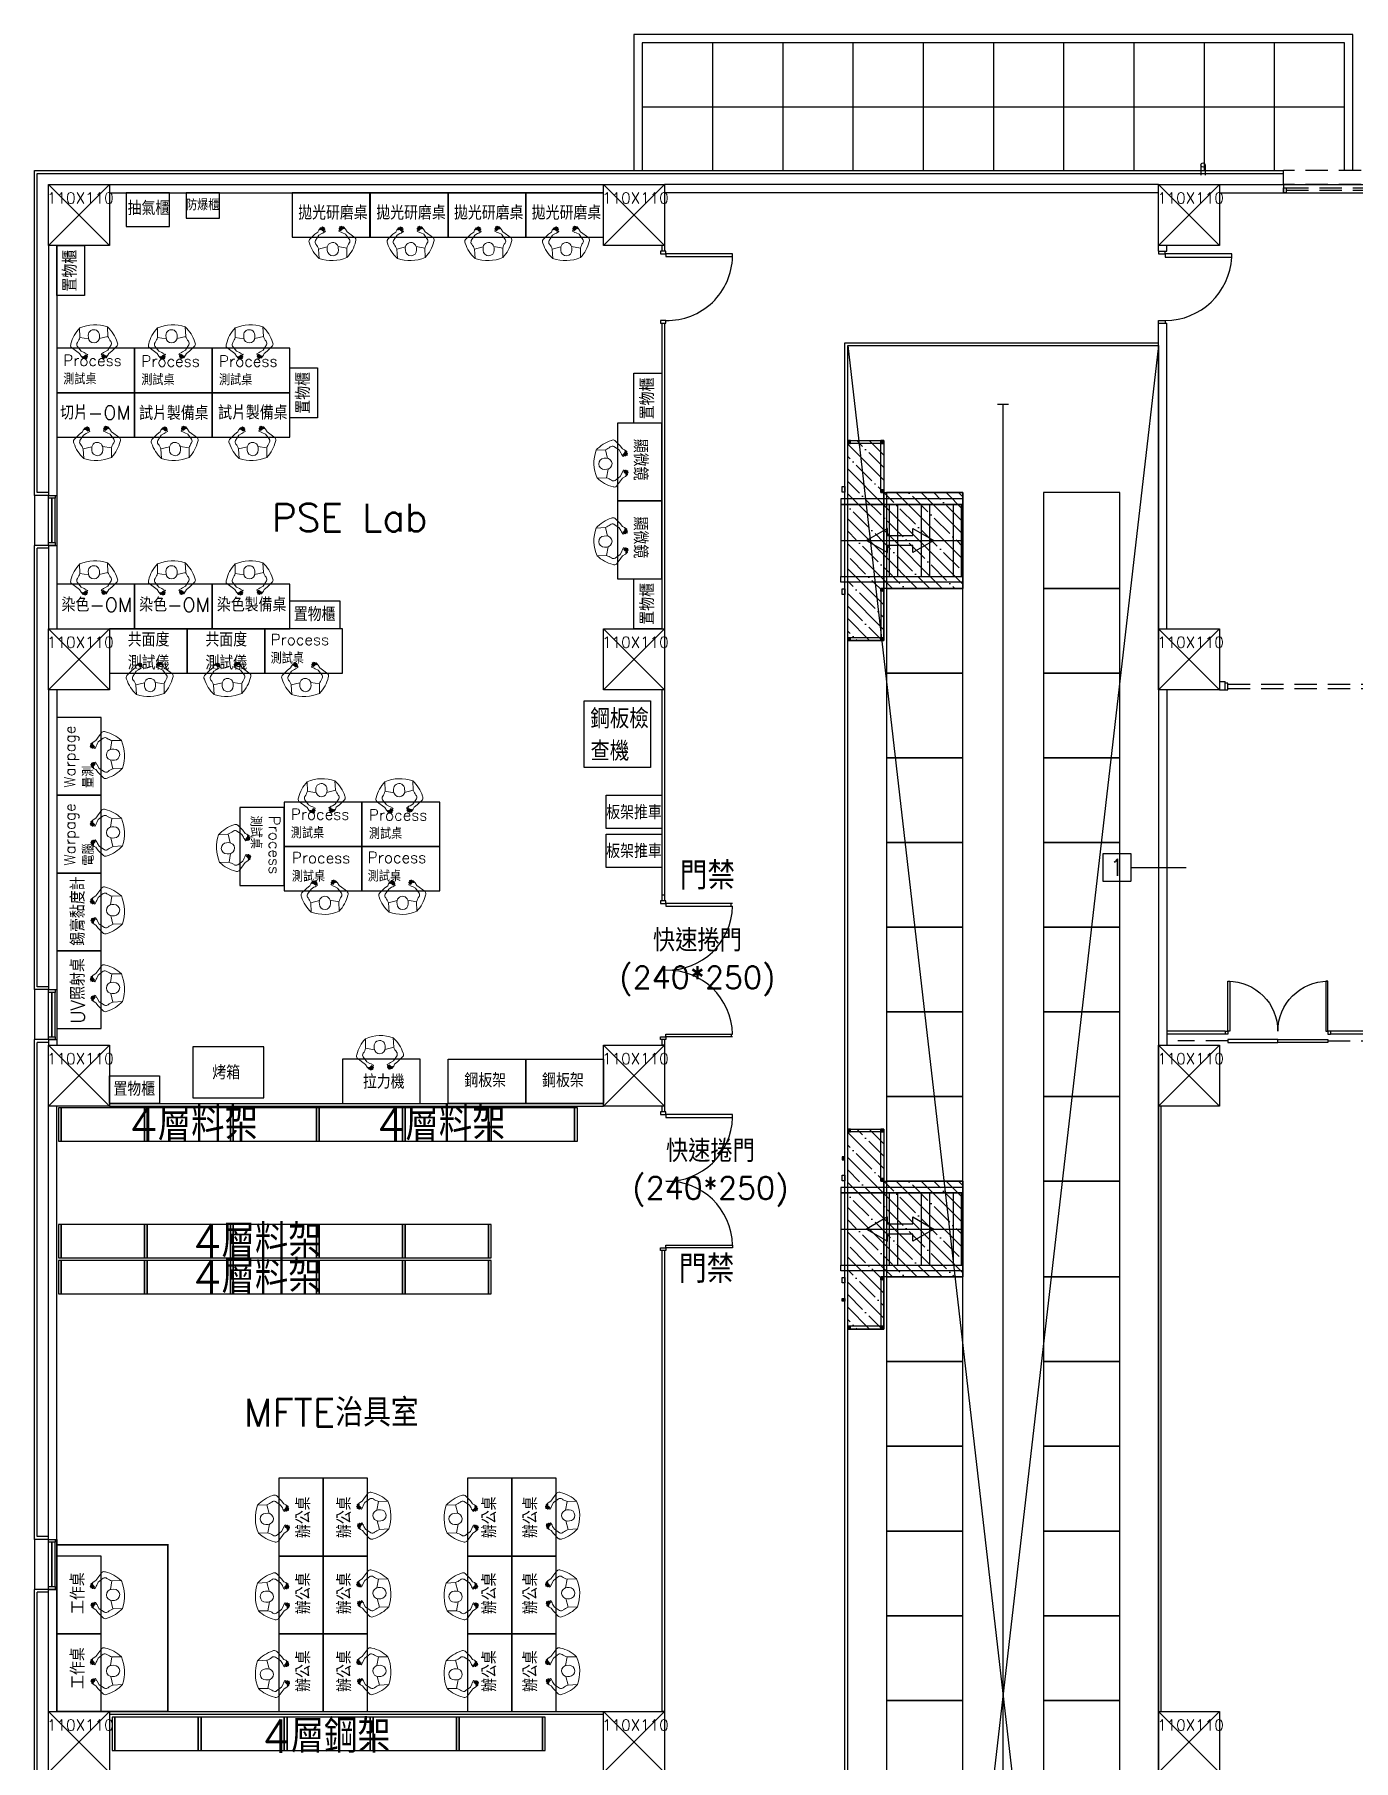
# Model space of a CAD drawing. Extents: x -80 to 56020, y 18240 to 42185.
# Drawn here: x -80 to 2296, y 24367 to 27475 of the extents above; entities that cross this region are included whole.
import ezdxf
from ezdxf.enums import TextEntityAlignment as Align

# ---------------------------------------------------------------- set-up
doc = ezdxf.new("R2010")
doc.units = 0
doc.header["$LTSCALE"] = 200
for name, pattern in [('CENTER', [50.8, 31.75, -6.35, 6.35, -6.35]), ('DASHED', [0.75, 0.5, -0.25]), ('HIDDEN', [0.3, 0.2, -0.1]), ('XFAB-L20$0$HIDDEN', [0.3, 0.2, -0.1])]:
    doc.linetypes.add(name, pattern=pattern)
doc.layers.add('2', color=2, linetype='Continuous', lineweight=9)
for name, color, linetype in [('Murata', 7, 'Continuous'), ('XFAB-L20$0$4', 4, 'Continuous'), ('XFAB-L20$0$8', 8, 'Continuous'), ('XFAB-L20$0$BEAM', 5, 'Continuous'), ('XFAB-L20$0$COL', 1, 'Continuous'), ('XFAB-L20$0$DOR', 4, 'Continuous'), ('XFAB-L20$0$DRAIN', 4, 'Continuous'), ('XFAB-L20$0$HID', 5, 'XFAB-L20$0$HIDDEN'), ('XFAB-L20$0$OPEN', 8, 'Continuous'), ('XFAB-L20$0$RM-MARK-INT', 12, 'Continuous'), ('XFAB-L20$0$WALL-C', 6, 'Continuous'), ('XFAB-L20$0$WALL-CR', 5, 'XFAB-L20$0$HIDDEN'), ('XFAB-L20$0$WALL-P', 3, 'Continuous'), ('XFAB-L20$0$WIN', 12, 'Continuous'), ('XFAB-L20$0$WIN-S', 4, 'Continuous'), ('XFAB-L20$0$防火時效', 15, 'Continuous'), ('緯穎新設隔間', 151, 'Continuous'), ('緯穎生產設備', 7, 'Continuous')]:
    doc.layers.add(name, color=color, linetype=linetype)
doc.styles.add('C1', font='SIMPLEX.shx', dxfattribs={"bigfont": 'CHINESET.shx'})
doc.styles.add('DIM', font='simplex.shx', dxfattribs={"bigfont": 'chineset.shx'})
doc.styles.add('XFAB-L20$0$CHINA', font='simplex.shx', dxfattribs={"width": 0.75, "bigfont": 'chineset.shx'})
doc.styles.add('XFAB-L20$0$Standard', font='txt.shx', dxfattribs={"bigfont": 'chineset.shx'})
pattern_1 = [(315, (-9016.592, 116586.732), (22.45064, 22.45064), []), (315, (-9016.592, 116564.28), (22.45064, 22.45064), [39.6875, -7.9375, 0, -7.9375])]
pattern_2 = [(315, (-9016.592, 117826.732), (22.45064, 22.45064), []), (315, (-9016.592, 117804.28), (22.45064, 22.45064), [39.6875, -7.9375, 0, -7.9375])]

# ---------------------------------------------------------------- blocks, each defined once
blk = doc.blocks.new('XFAB-L20$0$C-110x110')
at = {"layer": 'Defpoints'}
for p, q in [((55, -55), (-55, 55)), ((-55, -55), (55, 55))]:
    blk.add_line(p, q, dxfattribs=at)
at = {"layer": 'XFAB-L20$0$COL'}
blk.add_lwpolyline([(-55, 55), (55, 55), (55, -55), (-55, -55)], close=True, dxfattribs=at)
at = {"layer": 'Defpoints', "style": 'XFAB-L20$0$CHINA'}
blk.add_text('110X110', height=20, dxfattribs=at).set_placement((-57.4, 30.5), align=Align.MIDDLE_LEFT)
blk = doc.blocks.new('XFAB-L20$0$door-2')
at = {"layer": 'XFAB-L20$0$DOR'}
for points in [[(0, 0.5), (0.02, 0.5), (0.02, 0), (0, 0)], [(1, 0.5), (0.98, 0.5), (0.98, 0), (1, 0)]]:
    blk.add_lwpolyline(points, close=True, dxfattribs=at)
for centre, start, end in [((0, 0), 0, 90), ((1, 0), 90, 180)]:
    blk.add_arc(centre, 0.5, start, end, dxfattribs=at)
blk = doc.blocks.new('XFAB-L20$0$DOORD1')
for p, q in [((0.05, 1), (0, 1)), ((0, 1), (0, 0)), ((0.05, 0), (0.05, 1)), ((0, 0), (0.05, 0))]:
    blk.add_line(p, q)
at = {"color": 0}
blk.add_arc((-0.002, -0.001), 1.002, 0.0519, 87.0105, dxfattribs=at)
blk = doc.blocks.new('XFAB-L20$0$wall type-right')
at = {"layer": 'XFAB-L20$0$RM-MARK-INT'}
blk.add_line((-800, 0), (200, 0), dxfattribs=at)
blk.add_lwpolyline([(-1300, -247.5), (-1300, 247.5, -0.4142136), (-1297.5, 250), (-802.5, 250, -0.4142136), (-800, 247.5), (-800, -247.5, -0.4142136), (-802.5, -250), (-1297.5, -250, -0.4142136)], format="xyb", close=True, dxfattribs=at)
at = {"layer": 'XFAB-L20$0$RM-MARK-INT', "color": 6, "style": 'XFAB-L20$0$Standard', "text_generation_flag": 6}
blk.add_attdef('WALL-TYP', text='', height=300, rotation=180, dxfattribs=at).set_placement((-1050, 0), align=Align.MIDDLE_CENTER)
blk = doc.blocks.new('A$C79E06D5E')
at = {"layer": 'Murata', "color": 2}
for p, q in [((0, 2200), (0, 2000)), ((41675, 2100), (0, 2100))]:
    blk.add_line(p, q, dxfattribs=at)
at = {"layer": 'Murata', "color": 3}
for points in [[(1587, 2825), (3312, 2825), (3312, 4200), (1587, 4200)], [(3312, 2825), (4837, 2825), (4837, 4200), (3312, 4200)], [(4837, 2825), (6362, 2825), (6362, 4200), (4837, 4200)], [(6362, 2825), (7887, 2825), (7887, 4200), (6362, 4200)], [(7887, 2825), (9412, 2825), (9412, 4200), (7887, 4200)], [(9412, 2825), (10937, 2825), (10937, 4200), (9412, 4200)], [(10937, 2825), (12462, 2825), (12462, 4200), (10937, 4200)], [(12462, 2825), (13987, 2825), (13987, 4200), (12462, 4200)], [(13987, 2825), (15712, 2825), (15712, 4200), (13987, 4200)], [(15712, 2825), (17237, 2825), (17237, 4200), (15712, 4200)], [(17237, 2825), (18762, 2825), (18762, 4200), (17237, 4200)], [(18762, 2825), (20287, 2825), (20287, 4200), (18762, 4200)], [(20287, 2825), (21812, 2825), (21812, 4200), (20287, 4200)], [(21812, 2825), (23337, 2825), (23337, 4200), (21812, 4200)], [(23337, 2825), (24862, 2825), (24862, 4200), (23337, 4200)], [(1587, 0), (3312, 0), (3312, 1375), (1587, 1375)], [(3312, 0), (4837, 0), (4837, 1375), (3312, 1375)], [(4837, 0), (6362, 0), (6362, 1375), (4837, 1375)], [(6362, 0), (7887, 0), (7887, 1375), (6362, 1375)], [(7887, 0), (9412, 0), (9412, 1375), (7887, 1375)], [(9412, 0), (10937, 0), (10937, 1375), (9412, 1375)], [(10937, 0), (12462, 0), (12462, 1375), (10937, 1375)], [(12462, 0), (13987, 0), (13987, 1375), (12462, 1375)], [(13987, 0), (15712, 0), (15712, 1375), (13987, 1375)], [(15712, 0), (17237, 0), (17237, 1375), (15712, 1375)], [(17237, 0), (18762, 0), (18762, 1375), (17237, 1375)], [(18762, 0), (20287, 0), (20287, 1375), (18762, 1375)], [(20287, 0), (21812, 0), (21812, 1375), (20287, 1375)], [(21812, 0), (23337, 0), (23337, 1375), (21812, 1375)], [(23337, 0), (24862, 0), (24862, 1375), (23337, 1375)]]:
    blk.add_lwpolyline(points, close=True, dxfattribs=at)
blk = doc.blocks.new('A$C1EC04028')
at = {"layer": 'Murata'}
for points in [[(378, 311), (378, 437), (0, 218), (378, 0), (378, 126)], [(837, 311), (837, 437), (1216, 218), (837, 0), (837, 126)], [(378, 311), (837, 311)], [(837, 126), (378, 126)]]:
    blk.add_lwpolyline(points, dxfattribs=at)
blk = doc.blocks.new('A$C6CDF6086')
at = {"layer": 'Murata', "linetype": 'DASHED', "ltscale": 0.005}
for p, q in [((0, 1150), (1300, 1150)), ((0, 725), (1300, 725)), ((0, 575), (1300, 575)), ((0, 150), (1300, 150))]:
    blk.add_line(p, q, dxfattribs=at)
at = {"layer": 'Murata', "color": 4}
blk.add_lwpolyline([(0, 0), (1300, 0), (1300, 1300), (0, 1300)], close=True, dxfattribs=at)
blk = doc.blocks.new('A$C1FCC78F7')
at = {"layer": 'Murata'}
for p, q in [((0, 50), (50, 0)), ((50, 50), (0, 0))]:
    blk.add_line(p, q, dxfattribs=at)
at = {"layer": 'Murata', "color": 4}
blk.add_lwpolyline([(0, 0), (50, 0), (50, 50), (0, 50)], close=True, dxfattribs=at)
blk = doc.blocks.new('A$C7219ca4d')
at = {"layer": '緯穎新設隔間'}
for p, q in [((0, 130), (0, 125)), ((10, 130), (0, 130)), ((0, 125), (10, 125)), ((2.5, 140), (2.5, 130)), ((7.5, 140), (2.5, 140)), ((7.5, 130), (2.5, 130)), ((7.5, 140), (7.5, 130)), ((10, 125), (10, 130)), ((10, 125), (10, 120)), ((130, 125), (10, 125)), ((130, 120), (130, 125)), ((10, 120), (130, 120)), ((0, 5), (0, 0)), ((10, 5), (0, 5)), ((0, 0), (10, 0)), ((7.5, 5), (2.5, 5)), ((10, 0), (10, 5))]:
    blk.add_line(p, q, dxfattribs=at)
blk.add_arc((12.5, 122.5), 117.5, 268.7811, 358.7811, dxfattribs=at)
blk = doc.blocks.new('MAN')
at = {"layer": '2', "color": 0}
for p, q in [((60840.9, -155370.2, 0), (60823.9, -155370.6, 0)), ((60844.3, -155385.9, 0), (60840.9, -155370.2, 0)), ((60856.4, -155365, 0), (60865.7, -155371.6, 0)), ((60858.6, -155354.4, 0), (60870, -155368.7, 0)), ((60865.7, -155371.6, 0), (60868.6, -155376.9, 0)), ((60869.4, -155379, 0), (60868.6, -155376.9, 0)), ((60871.9, -155383.1, 0), (60869.5, -155379, 0)), ((60870, -155368.7, 0), (60875, -155371.5, 0)), ((60876.1, -155382.8, 0), (60872.6, -155379.1, 0)), ((60873.9, -155377.6, 0), (60877.1, -155381.8, 0)), ((60878.4, -155381.8, 0), (60874, -155377.4, 0)), ((60875, -155371.5, 0), (60879.1, -155374.9, 0)), ((60879.3, -155379.1, 0), (60875.1, -155376.2, 0)), ((60875.1, -155376.2, 0), (60879.5, -155380.9, 0)), ((60875.9, -155374.1, 0), (60875.7, -155374.4, 0)), ((60875.7, -155374.4, 0), (60879.9, -155377.8, 0)), ((60879, -155375.5, 0), (60875.9, -155374.1, 0)), ((60879.8, -155379.2, 0), (60878.6, -155378.7, 0)), ((60879.1, -155374.9, 0), (60879.1, -155375.6, 0)), ((60879.1, -155375.6, 0), (60879.1, -155375.6, 0)), ((60880.4, -155378.8, 0), (60879.8, -155379.2, 0)), ((60879.9, -155377.5, 0), (60880.4, -155378.8, 0)), ((60837.9, -155385.6, 0), (60841.8, -155385.6, 0)), ((60837.9, -155405.6, 0), (60841.8, -155405.6, 0)), ((60844.3, -155405.3, 0), (60840.9, -155421, 0)), ((60871.9, -155408.1, 0), (60869.5, -155412.2, 0)), ((60872.3, -155383.2, 0), (60871.8, -155383.1, 0)), ((60872.3, -155408, 0), (60871.8, -155408.1, 0)), ((60873.6, -155382.6, 0), (60872.3, -155383.4, 0)), ((60873.6, -155408.6, 0), (60872.3, -155407.8, 0)), ((60872.5, -155379.5, 0), (60873.6, -155382.6, 0)), ((60872.5, -155411.8, 0), (60873.6, -155408.6, 0)), ((60876.1, -155408.4, 0), (60872.6, -155412.1, 0)), ((60873.9, -155413.6, 0), (60877.1, -155409.5, 0)), ((60878.4, -155409.4, 0), (60874, -155413.8, 0)), ((60876.9, -155382.7, 0), (60876.1, -155382.8, 0)), ((60876.9, -155408.5, 0), (60876.1, -155408.4, 0)), ((60877.1, -155381.8, 0), (60876.9, -155382.7, 0)), ((60877.1, -155409.5, 0), (60876.9, -155408.5, 0)), ((60879.4, -155381.6, 0), (60878.8, -155381.8, 0)), ((60879.4, -155409.6, 0), (60878.8, -155409.4, 0)), ((60879.5, -155380.9, 0), (60879.4, -155381.6, 0)), ((60879.5, -155410.3, 0), (60879.4, -155409.6, 0)), ((60840.9, -155421, 0), (60823.9, -155420.6, 0)), ((60856.4, -155426.2, 0), (60865.7, -155419.6, 0)), ((60858.6, -155436.8, 0), (60867.7, -155426.9, 0)), ((60865.7, -155419.6, 0), (60868.6, -155414.3, 0)), ((60871.6, -155421.3, 0), (60867.7, -155426.9, 0)), ((60869.4, -155412.2, 0), (60868.6, -155414.3, 0)), ((60871.6, -155421.3, 0), (60875, -155419.7, 0)), ((60875, -155419.7, 0), (60879.1, -155416.3, 0)), ((60875.1, -155415.1, 0), (60879.5, -155410.3, 0)), ((60879.3, -155412.1, 0), (60875.1, -155415.1, 0)), ((60875.7, -155416.8, 0), (60879.9, -155413.4, 0)), ((60875.9, -155417.1, 0), (60875.7, -155416.8, 0)), ((60879, -155415.7, 0), (60875.9, -155417.1, 0)), ((60879.8, -155412, 0), (60878.6, -155412.5, 0)), ((60879.1, -155415.7, 0), (60879.1, -155415.7, 0)), ((60879.1, -155416.3, 0), (60879.1, -155415.7, 0)), ((60880.4, -155412.4, 0), (60879.8, -155412, 0)), ((60879.9, -155413.7, 0), (60880.4, -155412.4, 0))]:
    blk.add_line(p, q, dxfattribs=at)
for centre, radius, start, end in [((60887.7, -155395.6, 0), 68.5, 158.5887, 201.4113), ((60868.2, -155413.2, 0), 61.4, 105.1858, 136.0975), ((60832.3, -155342.5, 0), 29, 287.1051, 307.0444), ((60853.6, -155370.3, 0), 6, 61.666, 128.6143), ((60854.9, -155359.2, 0), 6, 52.8107, 118.216), ((60837.9, -155395.6, 0), 10, 90, 270), ((60841.8, -155395.6, 0), 10, 270, 90), ((60868.2, -155378, 0), 61.4, 223.9025, 254.8142), ((60832.3, -155448.7, 0), 29, 52.9556, 72.8949), ((60853.6, -155420.9, 0), 6, 231.3857, 298.334), ((60854.9, -155432, 0), 6, 241.784, 307.1893)]:
    blk.add_arc(centre, radius, start, end, dxfattribs=at)

msp = doc.modelspace()

# ---------------------------------------------------------------- hatches: boundary and pattern name
at = {"layer": 'Murata'}
h = msp.add_hatch(dxfattribs=at)
h.set_pattern_fill('ANSI35', color=2, scale=5, angle=-90)
h.set_pattern_definition(pattern_2)
h.paths.add_polyline_path([(1450, 26743.75), (1450, 26383.75), (1385, 26383.75), (1385, 26743.75)])
h = msp.add_hatch(dxfattribs=at)
h.set_pattern_fill('ANSI35', color=2, scale=5, angle=-90)
h.set_pattern_definition(pattern_2)
h.paths.add_polyline_path([(1592.5, 26650), (1592.5, 26477.5), (1450, 26477.5), (1450, 26650)])
h = msp.add_hatch(dxfattribs=at)
h.set_pattern_fill('ANSI35', color=2, scale=5, angle=-90)
h.set_pattern_definition(pattern_1)
h.paths.add_polyline_path([(1450, 25503.75), (1450, 25143.75), (1385, 25143.75), (1385, 25503.75)])
h = msp.add_hatch(dxfattribs=at)
h.set_pattern_fill('ANSI35', color=2, scale=5, angle=-90)
h.set_pattern_definition(pattern_1)
h.paths.add_polyline_path([(1592.5, 25410), (1592.5, 25237.5), (1450, 25237.5), (1450, 25410)])

# ---------------------------------------------------------------- linework, layer by layer
at = {"color": 3}
for p, q in [((-40, 25024.75), (-40, 25233.002)), ((-40, 24455), (-40, 25024.75))]:
    msp.add_line(p, q, dxfattribs=at)
at = {"linetype": 'HIDDEN', "const_width": 3}
msp.add_lwpolyline([(-40, 24455), (-40, 24755), (160, 24755), (160, 24455)], close=True, dxfattribs=at)
msp.add_lwpolyline([(60, 24385.001), (65, 24385.001), (65, 24445.001), (60, 24445.001)], close=True)
at = {"layer": 'Murata', "color": 251, "linetype": 'CENTER', "ltscale": 0.1}
msp.add_line((1372.5, 26563.75), (1592.5, 26563.75), dxfattribs=at)
at = {"layer": 'Murata', "linetype": 'CENTER', "ltscale": 0.1}
msp.add_line((1372.5, 25323.75), (1592.5, 25323.75), dxfattribs=at)
at = {"layer": 'Murata', "color": 2}
for points in [[(1450, 26743.75), (1450, 26383.75), (1385, 26383.75), (1385, 26743.75)], [(1592.5, 26650), (1592.5, 26477.5), (1450, 26477.5), (1450, 26650)], [(1450, 25503.75), (1450, 25143.75), (1385, 25143.75), (1385, 25503.75)], [(1592.5, 25410), (1592.5, 25237.5), (1450, 25237.5), (1450, 25410)]]:
    msp.add_lwpolyline(points, close=True, dxfattribs=at)
at = {"layer": 'Murata', "color": 6}
for points in [[(1450, 26743.75), (1450, 26738.75), (1385, 26738.75), (1385, 26743.75)], [(1450, 26743.75), (1450, 26650), (1445, 26650), (1445, 26743.75)], [(1450, 26383.75), (1450, 26477.5), (1445, 26477.5), (1445, 26383.75)], [(1450, 26383.75), (1450, 26388.75), (1385, 26388.75), (1385, 26383.75)], [(1450, 25503.75), (1450, 25498.75), (1385, 25498.75), (1385, 25503.75)], [(1450, 25503.75), (1450, 25410), (1445, 25410), (1445, 25503.75)], [(1450, 25143.75), (1450, 25237.5), (1445, 25237.5), (1445, 25143.75)], [(1450, 25143.75), (1450, 25148.75), (1385, 25148.75), (1385, 25143.75)]]:
    msp.add_lwpolyline(points, close=True, dxfattribs=at)
at = {"layer": 'Murata', "color": 251}
for points in [[(1372.5, 26628.75), (1592.5, 26628.75), (1592.5, 26638.75), (1372.5, 26638.75)], [(1380, 26660.75), (1380, 26650.75), (1375, 26650.75), (1375, 26660.75)], [(1372.5, 26498.75), (1592.5, 26498.75), (1592.5, 26628.75), (1372.5, 26628.75)], [(1372.5, 26498.75), (1592.5, 26498.75), (1592.5, 26488.75), (1372.5, 26488.75)], [(1380, 26476.75), (1380, 26466.75), (1375, 26466.75), (1375, 26476.75)]]:
    msp.add_lwpolyline(points, close=True, dxfattribs=at)
at = {"layer": 'Murata', "color": 5}
for points in [[(1372.5, 25388.75), (1592.5, 25388.75), (1592.5, 25398.75), (1372.5, 25398.75)], [(1372.5, 25258.75), (1592.5, 25258.75), (1592.5, 25388.75), (1372.5, 25388.75)], [(1372.5, 25258.75), (1592.5, 25258.75), (1592.5, 25248.75), (1372.5, 25248.75)]]:
    msp.add_lwpolyline(points, close=True, dxfattribs=at)
at = {"layer": 'Murata', "color": 30}
for points in [[(1380, 25420.75), (1380, 25410.75), (1375, 25410.75), (1375, 25420.75)], [(1380, 25236.75), (1380, 25226.75), (1375, 25226.75), (1375, 25236.75)]]:
    msp.add_lwpolyline(points, close=True, dxfattribs=at)
at = {"layer": 'XFAB-L20$0$4'}
for p, q in [((1015, 27460), (1015, 27230)), ((1141.5, 27460), (1141.5, 27230)), ((1268, 27460), (1268, 27230)), ((1394.5, 27460), (1394.5, 27230)), ((1521, 27460), (1521, 27230)), ((1647.5, 27460), (1647.5, 27230)), ((1774, 27460), (1774, 27230)), ((1900.5, 27460), (1900.5, 27230)), ((2027, 27460), (2027, 27230)), ((2153.5, 27460), (2153.5, 27230)), ((1015, 27345), (2280, 27345)), ((-49.5, 26640), (-49.5, 26560)), ((-48.5, 26640), (-48.5, 26560)), ((-49.5, 25750), (-49.5, 25670)), ((-48.5, 25750), (-48.5, 25670)), ((-49.5, 24760), (-49.5, 24680)), ((-48.5, 24760), (-48.5, 24680))]:
    msp.add_line(p, q, dxfattribs=at)
at = {"layer": 'XFAB-L20$0$4', "linetype": 'ByBlock'}
for points in [[(2295, 27230), (2295, 27475), (1000, 27475), (1000, 27230)], [(2280, 27230), (2280, 27460), (1015, 27460), (1015, 27230)]]:
    msp.add_lwpolyline(points, dxfattribs=at)
at = {"layer": 'XFAB-L20$0$8'}
for p, q in [((-40, 26645), (-40, 26555)), ((-40, 25755), (-40, 25665)), ((-40, 24765), (-40, 24675))]:
    msp.add_line(p, q, dxfattribs=at)
at = {"layer": 'XFAB-L20$0$BEAM'}
for p, q in [((-80, 26645), (-80, 26555)), ((-80, 25755), (-80, 25665)), ((-80, 24765), (-80, 24675))]:
    msp.add_line(p, q, dxfattribs=at)
at = {"layer": 'XFAB-L20$0$DOR', "linetype": 'XFAB-L20$0$HIDDEN'}
for p, q in [((2070, 26305), (2320, 26305)), ((2070, 26297), (2320, 26297))]:
    msp.add_line(p, q, dxfattribs=at)
at = {"layer": 'XFAB-L20$0$DOR', "color": 8}
for points in [[(1945, 27085), (1945, 27080), (1957, 27080), (1957, 27085)], [(1945, 26955), (1945, 26960), (1957, 26960), (1957, 26955)]]:
    msp.add_lwpolyline(points, dxfattribs=at)
at = {"layer": 'XFAB-L20$0$DOR'}
msp.add_lwpolyline([(2065, 26295), (2070, 26295), (2070, 26307), (2065, 26307)], dxfattribs=at)
at = {"layer": 'XFAB-L20$0$DOR', "linetype": 'ByBlock'}
for points in [[(2065, 25680), (2070, 25680), (2070, 25675), (2065, 25675)], [(2255, 25680), (2250, 25680), (2250, 25675), (2255, 25675)]]:
    msp.add_lwpolyline(points, dxfattribs=at)
at = {"layer": 'XFAB-L20$0$DOR'}
for points in [[(2160, 25665), (2070, 25665), (2070, 25660), (2160, 25660)], [(2160, 25665), (2250, 25665), (2250, 25660), (2160, 25660)]]:
    msp.add_lwpolyline(points, close=True, dxfattribs=at)
at = {"layer": 'XFAB-L20$0$DRAIN'}
msp.add_circle((2025, 27240), 3.75, dxfattribs=at)
at = {"layer": 'XFAB-L20$0$HID'}
for p, q in [((2021.25, 27240), (2021.25, 27221.495)), ((2028.75, 27240), (2028.75, 27221.495)), ((2430, 27230), (2170, 27230)), ((2070, 25662.5), (1980, 25662.5)), ((2250, 25662.5), (2340, 25662.5))]:
    msp.add_line(p, q, dxfattribs=at)
at = {"layer": 'XFAB-L20$0$HID', "linetype": 'XFAB-L20$0$HIDDEN'}
for p, q in [((2175, 27199), (2425, 27199)), ((2175, 27194.5), (2425, 27194.5))]:
    msp.add_line(p, q, dxfattribs=at)
msp.add_lwpolyline([(2430, 27205), (2170, 27205), (2170, 27190), (2430, 27190)], close=True, dxfattribs=at)
at = {"layer": 'XFAB-L20$0$HID', "linetype": 'ByBlock'}
msp.add_lwpolyline([(2175, 27190), (2170, 27190), (2170, 27199), (2175, 27199)], close=True, dxfattribs=at)
at = {"layer": 'XFAB-L20$0$OPEN'}
for p, q in [((1945, 26915), (1385, 22055)), ((1385, 26915), (1945, 22055))]:
    msp.add_line(p, q, dxfattribs=at)
msp.add_lwpolyline([(1385, 26915), (1945, 26915), (1945, 22055), (1385, 22055)], close=True, dxfattribs=at)
at = {"layer": 'XFAB-L20$0$WALL-C'}
for p, q in [((-80, 26645), (-80, 27230)), ((-80, 27230), (2170, 27230)), ((2170, 27205), (2170, 27230)), ((-75, 26650), (-75, 27225)), ((-75, 27225), (2170, 27225)), ((-55, 26645), (-80, 26645)), ((-55, 26650), (-75, 26650)), ((-80, 25755), (-80, 26555)), ((-55, 26555), (-80, 26555)), ((-75, 25760), (-75, 26550)), ((-55, 26550), (-75, 26550)), ((-55, 25755), (-80, 25755)), ((-55, 25760), (-75, 25760)), ((-80, 24765), (-80, 25665)), ((-55, 25665), (-80, 25665)), ((-75, 24770), (-75, 25660)), ((-55, 25660), (-75, 25660)), ((-55, 24765), (-80, 24765)), ((-55, 24770), (-75, 24770)), ((-80, 23775), (-80, 24675)), ((-55, 24675), (-80, 24675)), ((-75, 23780), (-75, 24670)), ((-55, 24670), (-75, 24670))]:
    msp.add_line(p, q, dxfattribs=at)
at = {"layer": 'XFAB-L20$0$WALL-CR', "linetype": 'Continuous'}
for p, q in [((1380, 22050), (1380, 26920)), ((1380, 26920), (1945, 26920)), ((1385, 22055), (1385, 26915)), ((1385, 26915), (1945, 26915)), ((2065, 25680), (1960, 25680)), ((2065, 25675), (1960, 25675)), ((2065, 25680), (2065, 25675)), ((2255, 25680), (2255, 25675)), ((2340, 25680), (2255, 25680)), ((2340, 25675), (2255, 25675)), ((1945, 24455), (1945, 25545)), ((1950, 24455), (1950, 25545))]:
    msp.add_line(p, q, dxfattribs=at)
at = {"layer": 'XFAB-L20$0$WALL-P'}
for p, q in [((55, 27205), (945, 27205)), ((1945, 27205), (1055, 27205)), ((2055, 27205), (2585, 27205)), ((55, 27190), (945, 27190)), ((1945, 27190), (1055, 27190)), ((2055, 27190), (2570, 27190)), ((-55, 27095), (-55, 26645)), ((-40, 27095), (-40, 26645)), ((1945, 27085), (1945, 27095)), ((1945, 27085), (1960, 27085)), ((1960, 27085), (1960, 27095)), ((1945, 26405), (1945, 26955)), ((1945, 26955), (1960, 26955)), ((1960, 26405), (1960, 26955)), ((-55, 26645), (-40, 26645)), ((-55, 26555), (-55, 26405)), ((-55, 26555), (-40, 26555)), ((-40, 26555), (-40, 26405)), ((2055, 26310), (2065, 26310)), ((2065, 26295), (2065, 26310)), ((-55, 26295), (-55, 25755)), ((-40, 26295), (-40, 25755)), ((1945, 26295), (1945, 25655)), ((1960, 26295), (1960, 25655)), ((2055, 26295), (2065, 26295)), ((-55, 25755), (-40, 25755)), ((-55, 25665), (-55, 25655)), ((-55, 25665), (-40, 25665)), ((-40, 25665), (-40, 25655)), ((-55, 24765), (-55, 25545)), ((-40, 24765), (-40, 25545)), ((-55, 24765), (-40, 24765)), ((-55, 24455), (-55, 24675)), ((-55, 24675), (-40, 24675)), ((-40, 24455), (-40, 24675))]:
    msp.add_line(p, q, dxfattribs=at)
at = {"layer": 'XFAB-L20$0$WIN', "linetype": 'ByBlock'}
for p, q in [((-55, 26560), (-55, 26640)), ((-43, 26560), (-43, 26640)), ((-55, 25670), (-55, 25750)), ((-43, 25670), (-43, 25750)), ((-55, 24680), (-55, 24760)), ((-43, 24680), (-43, 24760))]:
    msp.add_line(p, q, dxfattribs=at)
at = {"layer": 'XFAB-L20$0$WIN-S'}
for points in [[(-43, 26645), (-43, 26640), (-55, 26640), (-55, 26645)], [(-43, 26560), (-43, 26555), (-55, 26555), (-55, 26560)], [(-43, 25755), (-43, 25750), (-55, 25750), (-55, 25755)], [(-43, 25670), (-43, 25665), (-55, 25665), (-55, 25670)], [(-43, 24765), (-43, 24760), (-55, 24760), (-55, 24765)], [(-43, 24680), (-43, 24675), (-55, 24675), (-55, 24680)]]:
    msp.add_lwpolyline(points, close=True, dxfattribs=at)
at = {"layer": '緯穎新設隔間'}
for p, q in [((1050, 26955), (1050, 26405)), ((1055, 26955), (1055, 26405)), ((1050, 26295), (1050, 25925)), ((1055, 26295), (1055, 25925)), ((1050, 25925), (1050, 25915)), ((1055, 25925), (1050, 25925)), ((1055, 25925), (1055, 25915)), ((1047.5, 25915), (1047.5, 25910)), ((1057.5, 25915), (1047.5, 25915)), ((1047.5, 25910), (1057.5, 25910)), ((1055, 25915), (1050, 25915)), ((1057.5, 25910), (1057.5, 25915)), ((1057.5, 25910), (1057.5, 25905)), ((1177.5, 25910), (1057.5, 25910)), ((1057.5, 25905), (1177.5, 25905)), ((1175, 25905), (1175, 25910)), ((1057.5, 25670), (1057.5, 25675)), ((1057.5, 25675), (1177.5, 25675)), ((1175, 25675), (1175, 25670)), ((1047.5, 25665), (1047.5, 25670)), ((1047.5, 25670), (1057.5, 25670)), ((1057.5, 25665), (1047.5, 25665)), ((1050, 25665), (1050, 25655)), ((1055, 25665), (1050, 25665)), ((1055, 25665), (1050, 25665)), ((1055, 25655), (1050, 25655)), ((1055, 25665), (1055, 25655)), ((1057.5, 25670), (1057.5, 25665)), ((1177.5, 25670), (1057.5, 25670)), ((55, 25550), (945, 25550)), ((55, 25545), (945, 25545)), ((1047.5, 25535), (1047.5, 25530)), ((1057.5, 25535), (1047.5, 25535)), ((1047.5, 25530), (1057.5, 25530)), ((1050, 25545), (1050, 25535)), ((1055, 25535), (1050, 25535)), ((1055, 25535), (1050, 25535)), ((1055, 25535), (1050, 25535)), ((1055, 25545), (1055, 25535)), ((1057.5, 25530), (1057.5, 25535)), ((1057.5, 25530), (1057.5, 25525)), ((1177.5, 25530), (1057.5, 25530)), ((1057.5, 25525), (1177.5, 25525)), ((1177.5, 25525), (1177.5, 25530)), ((1047.5, 25285), (1047.5, 25290)), ((1047.5, 25290), (1057.5, 25290)), ((1057.5, 25285), (1047.5, 25285)), ((1050, 25285), (1050, 24455)), ((1055, 25285), (1050, 25285)), ((1055, 25285), (1055, 24455)), ((1057.5, 25290), (1057.5, 25295)), ((1057.5, 25295), (1177.5, 25295)), ((1057.5, 25290), (1057.5, 25285)), ((1177.5, 25290), (1057.5, 25290)), ((1177.5, 25295), (1177.5, 25290)), ((1050, 25114.869), (1050, 25104.869)), ((1055, 25114.869), (1055, 25104.869)), ((55, 24455), (945, 24455)), ((55, 24450), (945, 24450)), ((1055, 24455), (1050, 24455))]:
    msp.add_line(p, q, dxfattribs=at)
for centre, start, end in [((1060, 25907.5), 268.781125, 358.781125), ((1060, 25672.5), 1.218875, 91.218875), ((1060, 25527.5), 268.781125, 358.781125), ((1060, 25292.5), 1.218875, 91.218875)]:
    msp.add_arc(centre, 117.527, start, end, dxfattribs=at)
at = {"layer": '緯穎生產設備'}
for points in [[(163, 27129), (163, 27190), (85, 27190), (85, 27129)], [(193, 27144), (253, 27144), (253, 27190), (193, 27190)], [(524.256, 27190), (384.256, 27190), (384.256, 27110), (524.256, 27110)], [(665, 27190), (525, 27190), (525, 27110), (665, 27110)], [(805, 27190), (665, 27190), (665, 27110), (805, 27110)], [(945, 27190), (805, 27190), (805, 27110), (945, 27110)], [(10, 27005), (-40, 27005), (-40, 27095), (10, 27095)], [(-40, 26830), (100, 26830), (100, 26910), (-40, 26910)], [(100, 26830), (240, 26830), (240, 26910), (100, 26910)], [(240, 26830), (380, 26830), (380, 26910), (240, 26910)], [(430, 26785), (380, 26785), (380, 26875), (430, 26875)], [(1050, 26775), (1000, 26775), (1000, 26865), (1050, 26865)], [(100, 26830), (-40, 26830), (-40, 26750), (100, 26750)], [(240, 26830), (100, 26830), (100, 26750), (240, 26750)], [(380, 26830), (240, 26830), (240, 26750), (380, 26750)], [(1050, 26635), (1050, 26775), (970, 26775), (970, 26635)], [(1050, 26495), (1050, 26635), (970, 26635), (970, 26495)], [(-40, 26405), (100, 26405), (100, 26485), (-40, 26485)], [(100, 26405), (240, 26405), (240, 26485), (100, 26485)], [(240, 26405), (380, 26405), (380, 26485), (240, 26485)], [(1050, 26405), (1000, 26405), (1000, 26495), (1050, 26495)], [(380, 26405), (380, 26455), (470, 26455), (470, 26405)], [(195, 26405), (55, 26405), (55, 26325), (195, 26325)], [(335, 26405), (195, 26405), (195, 26325), (335, 26325)], [(475, 26405), (335, 26405), (335, 26325), (475, 26325)], [(910, 26275), (1030, 26275), (1030, 26155), (910, 26155)], [(-40, 26245), (-40, 26105), (40, 26105), (40, 26245)], [(-40, 26105), (-40, 25965), (40, 25965), (40, 26105)], [(370, 25942.706), (370, 26082.706), (290, 26082.706), (290, 25942.706)], [(370, 26012.706), (510, 26012.706), (510, 26092.706), (370, 26092.706)], [(510, 26012.706), (650, 26012.706), (650, 26092.706), (510, 26092.706)], [(1050, 26045), (950, 26045), (950, 26105), (1050, 26105)], [(1050, 25975), (950, 25975), (950, 26035), (1050, 26035)], [(510, 26012.706), (370, 26012.706), (370, 25932.706), (510, 25932.706)], [(650, 26012.706), (510, 26012.706), (510, 25932.706), (650, 25932.706)], [(-40, 25965), (-40, 25825), (40, 25825), (40, 25965)], [(-40, 25825), (-40, 25685), (40, 25685), (40, 25825)], [(205, 25560), (333, 25560), (333, 25652), (205, 25652)], [(475, 25550), (615, 25550), (615, 25630), (475, 25630)], [(665, 25630), (805, 25630), (805, 25550), (665, 25550)], [(805, 25630), (945, 25630), (945, 25550), (805, 25550)], [(55, 25550), (55, 25600), (145, 25600), (145, 25550)], [(440, 24735), (440, 24875), (360, 24875), (360, 24735)], [(440, 24875), (440, 24735), (520, 24735), (520, 24875)], [(780, 24735), (780, 24875), (700, 24875), (700, 24735)], [(780, 24875), (780, 24735), (860, 24735), (860, 24875)], [(-40, 24735), (-40, 24595), (40, 24595), (40, 24735)], [(440, 24595), (440, 24735), (360, 24735), (360, 24595)], [(440, 24735), (440, 24595), (520, 24595), (520, 24735)], [(780, 24595), (780, 24735), (700, 24735), (700, 24595)], [(780, 24735), (780, 24595), (860, 24595), (860, 24735)], [(-40, 24595), (-40, 24455), (40, 24455), (40, 24595)], [(440, 24455), (440, 24595), (360, 24595), (360, 24455)], [(440, 24595), (440, 24455), (520, 24455), (520, 24595)], [(780, 24455), (780, 24595), (700, 24595), (700, 24455)], [(780, 24595), (780, 24455), (860, 24455), (860, 24595)], [(65, 24385.001), (215, 24385.001), (215, 24445.001), (65, 24445.001)], [(215, 24385), (220, 24385), (220, 24445), (215, 24445)], [(220, 24385.001), (370, 24385.001), (370, 24445.001), (220, 24445.001)], [(370, 24385), (375, 24385), (375, 24445), (370, 24445)], [(375, 24385), (525, 24385), (525, 24445), (375, 24445)], [(525, 24385), (530, 24385), (530, 24445), (525, 24445)], [(525, 24385), (530, 24385), (530, 24445), (525, 24445)], [(530, 24385), (680, 24385), (680, 24445), (530, 24445)], [(680, 24385), (685, 24385), (685, 24445), (680, 24445)], [(680, 24385), (685, 24385), (685, 24445), (680, 24445)], [(685, 24385), (835, 24385), (835, 24445), (685, 24445)], [(835, 24385), (840, 24385), (840, 24445), (835, 24445)], [(835, 24385), (840, 24385), (840, 24445), (835, 24445)]]:
    msp.add_lwpolyline(points, close=True, dxfattribs=at)
at = {"layer": '緯穎生產設備', "color": 6}
for points in [[(-37, 25482), (-32, 25482), (-32, 25542), (-37, 25542)], [(-32, 25482), (118, 25482), (118, 25542), (-32, 25542)], [(118, 25482), (123, 25482), (123, 25542), (118, 25542)], [(123, 25482), (273, 25482), (273, 25542), (123, 25542)], [(273, 25482), (278, 25482), (278, 25542), (273, 25542)], [(278, 25482), (428, 25482), (428, 25542), (278, 25542)], [(428, 25482), (433, 25482), (433, 25542), (428, 25542)], [(433, 25482), (583, 25482), (583, 25542), (433, 25542)], [(583, 25482), (588, 25482), (588, 25542), (583, 25542)], [(588, 25482), (738, 25482), (738, 25542), (588, 25542)], [(738, 25482), (743, 25482), (743, 25542), (738, 25542)], [(743, 25482), (893, 25482), (893, 25542), (743, 25542)], [(893, 25482), (898, 25482), (898, 25542), (893, 25542)], [(-37, 25272), (-32, 25272), (-32, 25332), (-37, 25332)], [(-32, 25272), (118, 25272), (118, 25332), (-32, 25332)], [(118, 25272), (123, 25272), (123, 25332), (118, 25332)], [(123, 25272), (273, 25272), (273, 25332), (123, 25332)], [(273, 25272), (278, 25272), (278, 25332), (273, 25332)], [(278, 25272), (428, 25272), (428, 25332), (278, 25332)], [(428, 25272), (433, 25272), (433, 25332), (428, 25332)], [(433, 25272), (583, 25272), (583, 25332), (433, 25332)], [(583, 25272), (588, 25272), (588, 25332), (583, 25332)], [(588, 25272), (738, 25272), (738, 25332), (588, 25332)], [(738, 25272), (743, 25272), (743, 25332), (738, 25332)], [(-37, 25207), (-32, 25207), (-32, 25267), (-37, 25267)], [(-32, 25207), (118, 25207), (118, 25267), (-32, 25267)], [(118, 25207), (123, 25207), (123, 25267), (118, 25267)], [(123, 25207), (273, 25207), (273, 25267), (123, 25267)], [(273, 25207), (278, 25207), (278, 25267), (273, 25267)], [(278, 25207), (428, 25207), (428, 25267), (278, 25267)], [(428, 25207), (433, 25207), (433, 25267), (428, 25267)], [(433, 25207), (583, 25207), (583, 25267), (433, 25267)], [(583, 25207), (588, 25207), (588, 25267), (583, 25267)], [(588, 25207), (738, 25207), (738, 25267), (588, 25267)], [(738, 25207), (743, 25207), (743, 25267), (738, 25267)]]:
    msp.add_lwpolyline(points, close=True, dxfattribs=at)

# ---------------------------------------------------------------- block references
at = {"layer": 'Murata', "xscale": 0.09999999999854481, "yscale": 0.09999999999854481, "zscale": 0.09999999999854481, "rotation": 270}
for name, p in [('A$C79E06D5E', (1455, 26808.75)), ('A$C6CDF6086', (1460, 25388.75))]:
    msp.add_blockref(name, p, dxfattribs=at)
at = {"layer": 'Murata', "color": 6, "rotation": 270}
for p, xscale, yscale, zscale in [((1385, 26743.75), 0.09999999999854481, 0.09999999999854481, 0.09999999999854481), ((1445, 26743.75), 0.09999999999854481, 0.09999999999854481, 0.09999999999854481), ((1445, 26743.75), 0.09999999999854481, 0.09999999999854481, 0.09999999999854481), ((1445, 26655), 0.09999999999854481, 0.09999999999854481, 0.09999999999854481), ((1445, 26472.5), -0.09999999999854481, 0.1000000000000227, 0.1), ((1385, 26388.75), 0.09999999999854481, 0.09999999999854481, 0.09999999999854481), ((1445, 26388.75), 0.09999999999854481, 0.09999999999854481, 0.09999999999854481), ((1445, 26383.75), -0.09999999999854481, 0.1000000000000227, 0.1), ((1385, 25503.75), 0.09999999999854481, 0.09999999999854481, 0.09999999999854481), ((1445, 25503.75), 0.09999999999854481, 0.09999999999854481, 0.09999999999854481), ((1445, 25503.75), 0.09999999999854481, 0.09999999999854481, 0.09999999999854481), ((1375, 25453.75), 0.09999999999854481, 0.09999999999854481, 0.09999999999854481), ((1445, 25415), 0.09999999999854481, 0.09999999999854481, 0.09999999999854481), ((1445, 25232.5), -0.09999999999854481, 0.1000000000000227, 0.1), ((1375, 25193.75), -0.09999999999854481, 0.1000000000000227, 0.1), ((1385, 25148.75), 0.09999999999854481, 0.09999999999854481, 0.09999999999854481), ((1445, 25148.75), 0.09999999999854481, 0.09999999999854481, 0.09999999999854481), ((1445, 25143.75), -0.09999999999854481, 0.1000000000000227, 0.1)]:
    msp.add_blockref('A$C1FCC78F7', p, dxfattribs=dict(at, xscale=xscale, yscale=yscale, zscale=zscale))
at = {"layer": 'Murata', "color": 251, "xscale": 0.09999999999854481, "yscale": 0.09999999999854481, "zscale": 0.09999999999854481, "rotation": 270}
msp.add_blockref('A$C6CDF6086', (1460, 26628.75), dxfattribs=at)
at = {"layer": 'Murata', "color": 251, "xscale": 0.1000000000000227, "yscale": 0.1000000000000227, "zscale": 0.1000000000000227}
msp.add_blockref('A$C1EC04028', (1418.626, 26541.92), dxfattribs=at)
at = {"layer": 'Murata', "xscale": 0.1000000000000227, "yscale": 0.1000000000000227, "zscale": 0.1000000000000227}
msp.add_blockref('A$C1EC04028', (1418.626, 25301.92), dxfattribs=at)
at = {"layer": 'XFAB-L20$0$COL'}
for p in [(0, 27150), (1000, 27150), (2000, 27150), (0, 26350), (1000, 26350), (2000, 26350), (0, 25600), (1000, 25600), (2000, 25600), (0, 24400), (1000, 24400), (2000, 24400)]:
    msp.add_blockref('XFAB-L20$0$C-110x110', p, dxfattribs=at)
at = {"layer": 'XFAB-L20$0$DOR', "xscale": 120, "yscale": 120, "zscale": 120, "rotation": 270}
msp.add_blockref('XFAB-L20$0$DOORD1', (1957, 27080), dxfattribs=at)
at = {"layer": 'XFAB-L20$0$DOR', "linetype": 'ByBlock', "xscale": -179.9999999999995, "yscale": 180, "zscale": 180}
msp.add_blockref('XFAB-L20$0$door-2', (2250, 25680), dxfattribs=at)
at = {"layer": 'XFAB-L20$0$防火時效', "xscale": 0.09999999999854481, "yscale": 0.09999999999854481, "zscale": 0.09999999999854481}
msp.add_blockref('XFAB-L20$0$wall type-right', (1975, 25975), dxfattribs=at).add_auto_attribs({'WALL-TYP': '1'})
at = {"layer": '緯穎新設隔間'}
msp.add_blockref('A$C7219ca4d', (1047.5, 26955), dxfattribs=at)
at = {"layer": '緯穎生產設備', "color": 0, "linetype": 'ByBlock', "lineweight": 20, "xscale": -1}
for p, rotation in [((157969.971, -28039.137, 0), 272.0916699448605), ((158110.715, -28039.137, 0), 272.0916699448605), ((158250.715, -28039.137, 0), 272.0916699448605), ((158390.715, -28039.137, 0), 272.0916699448605), ((-157485.715, 82059.137, 0), 92.09166994486057), ((-157345.715, 82059.137, 0), 92.09166994486057), ((-157205.715, 82059.137, 0), 92.09166994486057), ((157545.715, -28399.137, 0), 272.0916699448605), ((157685.715, -28399.137, 0), 272.0916699448605), ((157825.715, -28399.137, 0), 272.0916699448605), ((-54179.137, -130810.715, 0), 182.0916699448606), ((-54179.137, -130950.715, 0), 182.0916699448606), ((-157485.715, 81634.137, 0), 92.09166994486057), ((-157345.715, 81634.137, 0), 92.09166994486057), ((-157205.715, 81634.137, 0), 92.09166994486057), ((157640.715, -28824.137, 0), 272.0916699448605), ((157780.715, -28824.137, 0), 272.0916699448605), ((157920.715, -28824.137, 0), 272.0916699448605), ((55189.137, 183690.715, 0), 2.091669944860577), ((-157075.715, 81241.843, 0), 92.09166994486057), ((-156935.715, 81241.843, 0), 92.09166994486057), ((55189.137, 183550.715, 0), 2.091669944860577), ((-54859.137, -131503.009, 0), 182.0916699448606), ((55189.137, 183410.715, 0), 2.091669944860577), ((157955.715, -29216.431, 0), 272.0916699448605), ((158095.715, -29216.431, 0), 272.0916699448605), ((55189.137, 183270.715, 0), 2.091669944860577), ((-156970.715, 80779.137, 0), 92.09166994486057), ((-54789.137, -132710.715, 0), 182.0916699448606), ((55669.137, 182320.715, 0), 2.091669944860577), ((-54449.137, -132710.715, 0), 182.0916699448606), ((56009.137, 182320.715, 0), 2.091669944860577), ((55669.137, 182180.715, 0), 2.091669944860577), ((56009.137, 182180.715, 0), 2.091669944860577), ((55189.137, 182177.691, 0), 2.091669944860577), ((-54789.137, -132850.715, 0), 182.0916699448606), ((-54449.137, -132850.715, 0), 182.0916699448606), ((55189.137, 182040.715, 0), 2.091669944860577), ((-54789.137, -132990.715, 0), 182.0916699448606), ((55669.137, 182040.715, 0), 2.091669944860577), ((-54449.137, -132990.715, 0), 182.0916699448606), ((56009.137, 182040.715, 0), 2.091669944860577)]:
    msp.add_blockref('MAN', p, dxfattribs=dict(at, rotation=rotation))

# ---------------------------------------------------------------- texts
at = {"color": 3, "attachment_point": 1, "style": 'DIM'}
for s, width, heights, insert, char_height in [('PSE Lab', 355.71987, [62.758], (347.223, 26630.097), 50), ('\\pxqc;{\\C6;快速捲門\\P(240*250)}', 350.82918, [170.755], (938.86, 25863.645), 40), ('\\pxqc;{\\C6;快速捲門\\P(240*250)}', 350.82918, [170.755], (962.349, 25484.489), 40), ('MFTE治具室', 430.95603, [69.904], (297.035, 25018.217), 50)]:
    msp.add_mtext_dynamic_manual_height_columns(s, width=width, gutter_width=189.286, heights=heights, dxfattribs=dict(at, insert=insert, char_height=char_height))
at = {"layer": '緯穎新設隔間', "char_height": 50, "attachment_point": 1, "style": 'DIM'}
for insert in [(1082.343, 25985.233), (1080.739, 25276.841)]:
    msp.add_mtext_dynamic_manual_height_columns('{\\C3;門禁}', width=115.06919, gutter_width=150, heights=[57.032], dxfattribs=dict(at, insert=insert))
at = {"layer": '緯穎生產設備', "attachment_point": 1, "style": 'C1'}
for s, width, gutter_width, heights, insert, char_height in [('抽氣櫃', 77.56634, 1069.173, [36.943], (87.711, 27174.834), 25), ('防爆櫃', 60, 1069.173, [26.346], (193, 27178.347), 20), ('拋光研磨桌', 130.71948, 1069.173, [26.803], (395.087, 27166.475), 25), ('拋光研磨桌', 130.71948, 1069.173, [26.803], (535.831, 27166.475), 25), ('拋光研磨桌', 130.71948, 1069.173, [26.803], (675.831, 27166.475), 25), ('拋光研磨桌', 130.71948, 1069.173, [26.803], (815.831, 27166.475), 25), ('Process測試桌', 120.85031, 1069.173, [61.613], (-28.244, 26898.091), 20), ('Process測試桌', 120.85031, 1069.173, [61.613], (112.424, 26896.792), 20), ('Process測試桌', 120.85031, 1069.173, [61.613], (252.424, 26896.792), 20), ('切片-OM', 126.41919, 1069.173, [25.728], (-33.907, 26806.475), 25), ('試片製備桌', 130.71948, 1069.173, [26.803], (108.575, 26805.662), 25), ('試片製備桌', 130.71948, 1069.173, [26.803], (250.831, 26806.475), 25), ('染色-OM', 126.41919, 1069.173, [25.728], (-31.234, 26460.62), 25), ('染色-OM', 126.41919, 1069.173, [25.728], (108.766, 26460.62), 25), ('染色製備桌', 130.71948, 1069.173, [26.803], (248.766, 26460.62), 25), ('置物櫃', 87.49403, 1069.173, [26.346], (387.169, 26443.513), 25), ('共面度測試儀', 83.94386, 1069.173, [69.66], (88.014, 26397.822), 25), ('共面度測試儀', 83.94386, 1069.173, [69.66], (228.014, 26397.822), 25), ('Process測試桌', 120.85031, 1069.173, [61.613], (345.336, 26395.304), 20), ('鋼板檢查機', 105.88289, 1069.173, [99.586], (921.5, 26260.333), 35), ('Process測試桌', 120.85031, 1069.173, [61.613], (381.756, 26080.797), 20), ('Process測試桌', 120.85031, 1069.173, [61.613], (522.424, 26079.498), 20), ('板架推車', 105.77854, 1069.173, [28.221], (950, 26086.834), 25), ('板架推車', 105.77854, 1069.173, [28.221], (950, 26016.834), 25), ('Process測試桌', 120.85031, 1069.173, [61.613], (383.529, 26002.507), 20), ('Process測試桌', 120.85031, 1069.173, [61.613], (520.336, 26003.01), 20), ('烤箱', 60.16603, 1069.173, [28.865], (240.41, 25618.186), 25), ('置物櫃', 87.49403, 1069.173, [26.346], (62.169, 25588.513), 25), ('拉力機', 81.28014, 1069.173, [29.974], (511.655, 25601.633), 25), ('鋼板架', 78.21073, 1069.173, [28.221], (694.514, 25604.063), 25), ('鋼板架', 78.21073, 1069.173, [28.221], (834.514, 25604.063), 25), ('4層料架', 243.22084, 1069.173, [0], (90.848, 25542.951), 60), ('4層料架', 243.22084, 1069.173, [0], (537.033, 25542.951), 60), ('4層料架', 243.22084, 1069.173, [0], (205.67, 25332.363), 60), ('4層料架', 243.22084, 1069.173, [0], (205.67, 25267.951), 60), ('4層鋼架', 250.02968, 17.994, [55.665], (330.364, 24440.665), 60)]:
    msp.add_mtext_dynamic_manual_height_columns(s, width=width, gutter_width=gutter_width, heights=heights, dxfattribs=dict(at, insert=insert, char_height=char_height))
for s, width, heights, insert, char_height, rotation in [('置物櫃', 87.49403, [26.346], (-28.513, 27012.169), 25, 90), ('置物櫃', 87.49403, [26.346], (391.487, 26792.169), 25, 90), ('置物櫃', 87.49403, [26.346], (1011.487, 26782.169), 25, 90), ('顯微鏡', 81.28014, [29.974], (1024.238, 26746.845), 25, 270), ('顯微鏡', 81.28014, [29.974], (1024.238, 26606.845), 25, 270), ('置物櫃', 87.49403, [26.346], (1011.487, 26412.169), 25, 90), ('Warpage量測', 131.23352, [90.974], (-26.477, 26118.202), 20, 90), ('Warpage電腦', 131.23352, [90.974], (-26.477, 25978.202), 20, 90), ('Process測試桌', 120.85031, [61.613], (362.294, 26068.314), 20, 270), ('錫膏黏度計', 126.41919, [25.728], (-14.46, 25833.766), 25, 90), ('UV照射桌', 126.41919, [25.728], (-14.46, 25693.766), 25, 90), ('辦公桌', 74.89489, [25.728], (391.701, 24767.271), 25, 90), ('辦公桌', 74.89489, [25.728], (465.54, 24767.271), 25, 90), ('辦公桌', 74.89489, [25.728], (727.025, 24767.271), 25, 90), ('辦公桌', 74.89489, [25.728], (800.863, 24767.271), 25, 90), ('工作桌', 79.68846, [25.728], (-14.46, 24630.651), 25, 90), ('辦公桌', 74.89489, [25.728], (391.701, 24630.198), 25, 90), ('辦公桌', 74.89489, [25.728], (465.54, 24630.198), 25, 90), ('辦公桌', 74.89489, [25.728], (727.025, 24630.198), 25, 90), ('辦公桌', 74.89489, [25.728], (800.863, 24630.198), 25, 90), ('工作桌', 79.68846, [25.728], (-14.46, 24495.642), 25, 90), ('辦公桌', 74.89489, [25.728], (391.701, 24490.279), 25, 90), ('辦公桌', 74.89489, [25.728], (465.54, 24490.279), 25, 90), ('辦公桌', 74.89489, [25.728], (727.025, 24490.279), 25, 90), ('辦公桌', 74.89489, [25.728], (800.863, 24490.279), 25, 90)]:
    msp.add_mtext_dynamic_manual_height_columns(s, width=width, gutter_width=1069.173, heights=heights, dxfattribs=dict(at, insert=insert, char_height=char_height, rotation=rotation))

doc.saveas('drawing.dxf')
